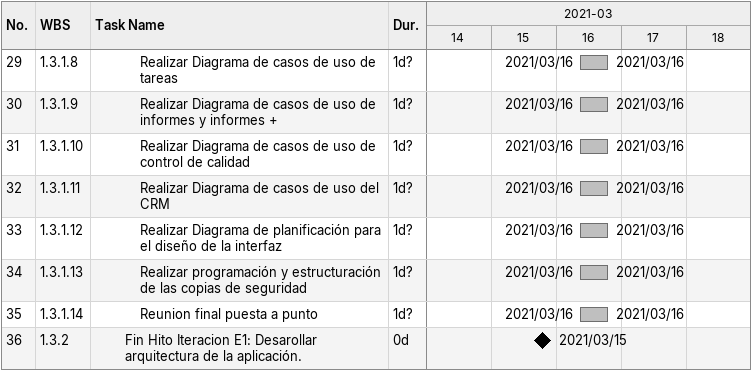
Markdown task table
| ID | WBS | Task | Duration | Start | Finish |
|---|---|---|---|---|---|
| 29 | 1.3.1.8 | Realizar Diagrama de casos de uso de tareas | 1d? | 2021-03-16 | 2021-03-16 |
| 30 | 1.3.1.9 | Realizar Diagrama de casos de uso de informes y informes + | 1d? | 2021-03-16 | 2021-03-16 |
| 31 | 1.3.1.10 | Realizar Diagrama de casos de uso de control de calidad | 1d? | 2021-03-16 | 2021-03-16 |
| 32 | 1.3.1.11 | Realizar Diagrama de casos de uso del CRM | 1d? | 2021-03-16 | 2021-03-16 |
| 33 | 1.3.1.12 | Realizar Diagrama de planificación para el diseño de la interfaz | 1d? | 2021-03-16 | 2021-03-16 |
| 34 | 1.3.1.13 | Realizar programación y estructuración de las copias de seguridad | 1d? | 2021-03-16 | 2021-03-16 |
| 35 | 1.3.1.14 | Reunion final puesta a punto | 1d? | 2021-03-16 | 2021-03-16 |
| 36 | 1.3.2 | Fin Hito Iteracion E1: Desarollar arquitectura de la aplicación. | 0d | 2021-03-15 | 2021-03-15 |
